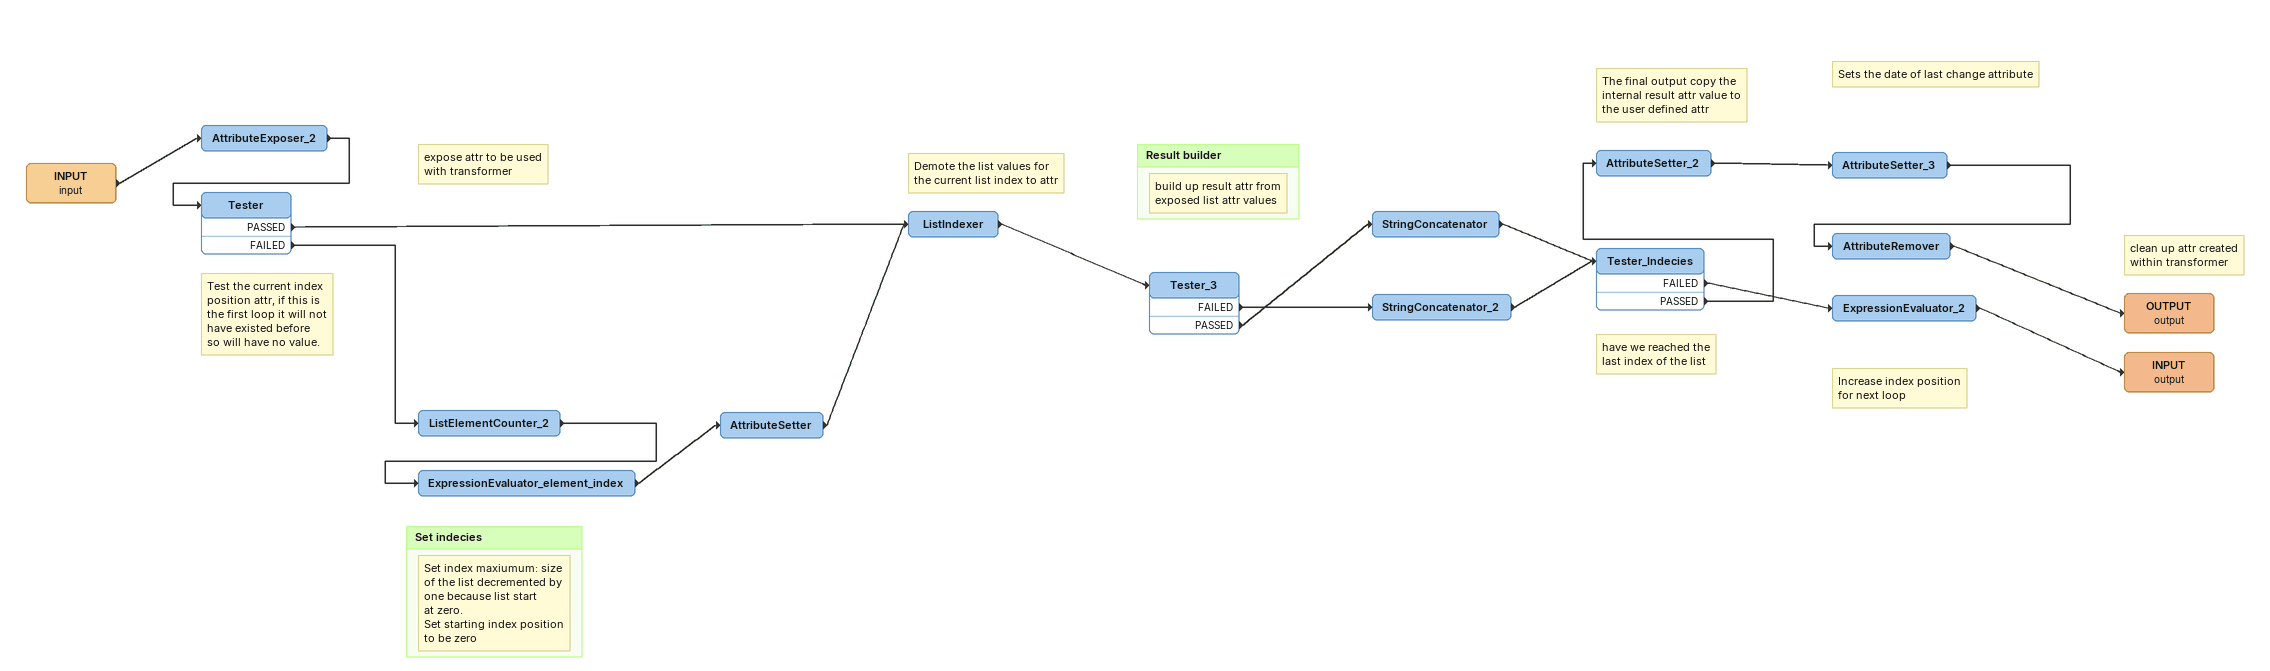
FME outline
INPUT (input)
    -> AttributeExposer_2
Note: expose attr to be used / with transformer
AttributeExposer_2
    -> Tester
Note: Test the current index / position attr, if this is / the first loop it will not / have existed before / so will have no value.
Tester
    PASSED -> ListIndexer
    FAILED -> ListElementCounter_2
ListElementCounter_2
    -> ExpressionEvaluator_element_index
ExpressionEvaluator_element_index
    -> AttributeSetter
AttributeSetter
    -> ListIndexer
Note: Demote the list values for / the current list index to attr
ListIndexer
    -> Tester_3
Tester_3
    FAILED -> StringConcatenator_2
    PASSED -> StringConcatenator
StringConcatenator
    -> Tester_Indecies
StringConcatenator_2
    -> Tester_Indecies
Note: have we reached the / last index of the list
Tester_Indecies
    FAILED -> ExpressionEvaluator_2
    PASSED -> AttributeSetter_2
Note: The final output copy the / internal result attr value to / the user defined attr
AttributeSetter_2
    -> AttributeSetter_3
Note: Sets the date of last change attribute
AttributeSetter_3
    -> AttributeRemover
Note: clean up attr created / within transformer
AttributeRemover
    -> OUTPUT (output)
OUTPUT (output)
Note: Increase index position / for next loop
ExpressionEvaluator_2
    -> INPUT (output)
INPUT (output)

Bookmark: Set indecies
Note: Set index maxiumum: size / of the list decremented by / one because list start / at zero. / Set starting index position / to be zero

Bookmark: Result builder
Note: build up result attr from / exposed list attr values
